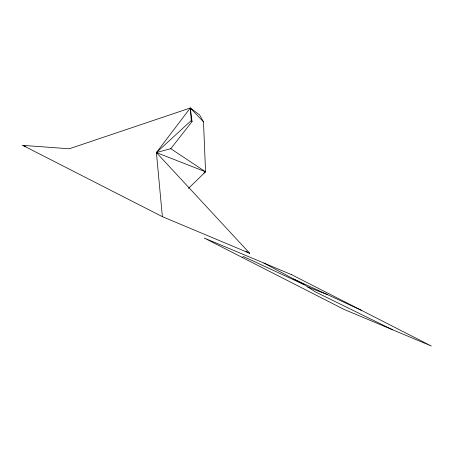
<?xml version="1.0" encoding="UTF-8"?>
<svg xmlns="http://www.w3.org/2000/svg" width="454" height="454" viewBox="0 0 454 454"><rect width="100%" height="100%" fill="white"/><g stroke="black" fill="none" stroke-linecap="round" stroke-linejoin="round"><path stroke-width="0.68" d="M162.373 216.666L156.409 152.572L170.772 148.674L192.048 121.604L190.294 107.995L69.286 148.776L22.7 145.359L162.373 216.666L249.728 253.304L156.409 152.572L190.294 107.995L199.641 114.958L203.5 121.854L205.554 171.799L188.433 188.41M203.5 121.854L190.294 107.995L191.253 120.514L156.409 152.572L205.554 171.799L203.835 173.053M242.175 257.407L243.531 256.567L304.379 284.772L315.36 291.865L392.562 329.757M307.755 286.951L327.47 294.635M22.7 145.359L25.94 146.716M293.477 278.926L361.463 310.349M245.949 251.374L249.728 253.304M263.887 263.059L304.379 284.772M170.772 148.674L205.554 171.799M191.253 120.514L192.048 121.604M291.627 274.693L204.272 238.061L343.945 309.367L431.3 346.005L291.627 274.693"/></g></svg>
